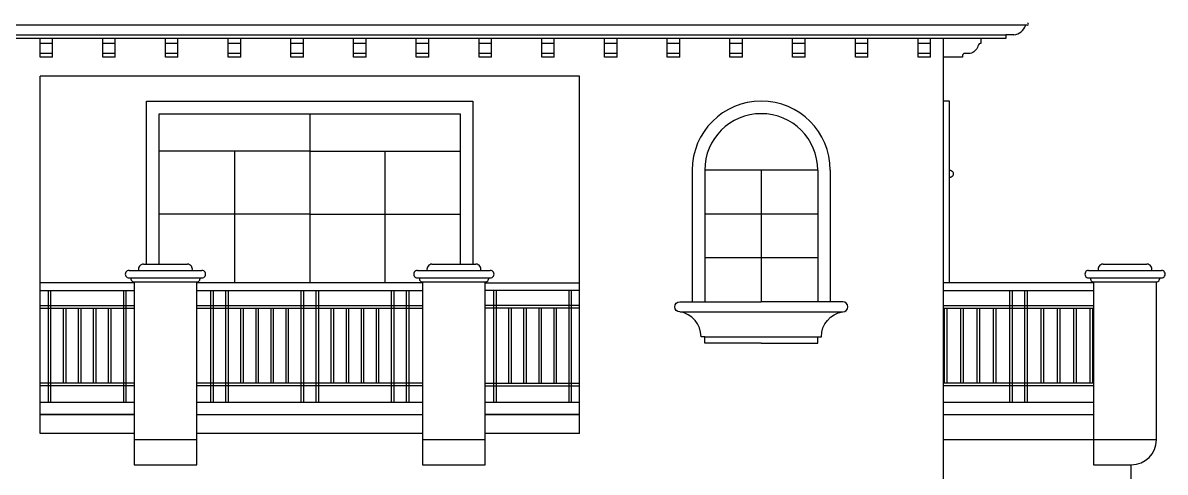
# Model space of a CAD drawing. Extents: x -34815 to 81416, y -425322 to 67478.
# Drawn here: x 46302 to 55409, y -268610 to -265027 of the extents above; entities that cross this region are included whole.
import ezdxf

# ---------------------------------------------------------------- set-up
doc = ezdxf.new("R2010")
doc.units = 0
doc.header["$LTSCALE"] = 1000
doc.header["$MEASUREMENT"] = 0
doc.layers.add('STAIR', color=4, linetype='Continuous')
doc.layers.add('WINDOW', color=4, linetype='Continuous')
doc.layers.add('WALL', color=2, linetype='Continuous', lineweight=25)

# ---------------------------------------------------------------- blocks, each defined once
blk = doc.blocks.new('gfdrewtwe')
at = {"layer": 'WALL'}
for p, q in [((12224.7985706623, 35799.0677129769), (12804.80244399797, 35799.06771264547)), ((12339.7985711424, 35849.06771318459), (12689.79857090398, 35849.06771258854)), ((12224.80009657101, 35739.0677128875), (12804.80196353703, 35739.06771298191)), ((12239.79857105346, 35739.06771322277), (12239.79857105346, 35729.06771289308)), ((12259.79857105672, 35709.06771289308), (12769.80039462497, 35709.0677129762)), ((12264.7985710488, 35709.0677128939), (12264.79857111266, 34249.06771330383)), ((12764.7985710731, 34249.06771306541), (12764.79857107282, 35709.06771297538)), ((12789.79857099292, 35739.06771322277), (12789.79857099292, 35729.06771289308)), ((12764.79857107308, 34449.06771351832), (12264.79857110474, 34449.0677134985)), ((12264.79857111266, 34249.06771330383), (12764.79857111266, 34249.06771306541))]:
    blk.add_line(p, q, dxfattribs=at)
for centre, radius, start, end in [((12224.79857075171, 35769.06771284279), 30.00000005268088, 90.00000004002067, 270.000000066701), ((12339.7985710828, 35809.06771354222), 40, 90, 194.4775130866641), ((12689.79857096359, 35809.06771354222), 40, 345.5224869133359, 90), ((12804.79857129467, 35769.06771284279), 30.00000005268088, 269.9999999199587, 89.99999995997936), ((12259.79857105346, 35729.06771289308), 20, 180, 270), ((12769.79857099292, 35729.06771289308), 20, 269.9999999866598, 0)]:
    blk.add_arc(centre, radius, start, end, dxfattribs=at)
blk = doc.blocks.new('rewqre')
for p, q in [((-48590.8674586061, 30275.18307998978), (-47290.86746552044, 30275.18307998978)), ((-48390.86746466193, 30075.18308087193), (-47490.86745946445, 30075.18308087193))]:
    blk.add_line(p, q)
at = {"layer": 'WALL'}
for p, q in [((-48490.86746206296, 31405.18308113945), (-48490.86746206316, 30355.18308087193)), ((-48390.86746206296, 31405.18308113945), (-48390.86746206316, 30355.18308087193)), ((-47490.86746206299, 31405.18328372254), (-47490.86746206322, 30355.18308087193)), ((-47390.86746206299, 31405.18328372254), (-47390.86746206322, 30355.18308087193))]:
    blk.add_line(p, q, dxfattribs=at)
for points in [[(-47940.86746206319, 30025.18308087193), (-48390.86746466193, 30025.18308087193), (-48390.86746466193, 30075.18308087193), (-48420.86746466193, 30075.18308087193, 0.3740063552692321), (-48590.8674586061, 30275.18307998978, -0.9999999997019741), (-48590.86746466193, 30355.18308087193), (-47940.86746206319, 30355.18308087193)], [(-47940.86746206319, 30025.18308087193), (-47490.86745946445, 30025.18308087193), (-47490.86745946445, 30075.18308087193), (-47460.86745946445, 30075.18308087193, -0.3740063552692321), (-47290.86746552029, 30275.18307998978, 0.9999999997019741), (-47290.86745946445, 30355.18308087193), (-47940.86746206319, 30355.18308087193)]]:
    blk.add_lwpolyline(points, format="xyb", dxfattribs=at)
for radius in [550, 450]:
    blk.add_arc((-47940.86746206296, 31405.18308113945), radius, 0, 180, dxfattribs=at)
at = {"layer": 'WINDOW'}
for p, q in [((-47490.86746206298, 31405.18308113936), (-48390.86746206297, 31405.18308113956)), ((-47940.86746206296, 31405.18308113945), (-47940.86746206324, 30355.18308087193)), ((-47490.86746206306, 31055.1830806842), (-48390.86746206303, 31055.1830806844)), ((-47490.86746206314, 30705.18308066429), (-48390.8674620631, 30705.18308066449))]:
    blk.add_line(p, q, dxfattribs=at)
blk = doc.blocks.new('fdtr')
for p, q in [((60219.31950257792, -40136.44465709884), (60119.31950257794, -40136.44465709884)), ((60119.31950257794, -40286.44468201593), (60119.31950257793, -40136.44465709884)), ((60219.31950257793, -40286.44468201593), (60219.31950257793, -40136.44465709884)), ((60219.31950257792, -40176.44468455808), (60119.31950257793, -40176.44468455808)), ((60219.31950257793, -40256.44468479836), (60119.31950257793, -40256.44468479836)), ((60219.31950257793, -40286.44468201592), (60119.31950257794, -40286.44468201592))]:
    blk.add_line(p, q)
blk = doc.blocks.new('rthyuk')
at = {"layer": 'STAIR'}
for p, q in [((-252525.1227455346, 63650.49715259331), (-253725.1227453376, 63650.49715342405)), ((-253725.1227453376, 63590.49714902672), (-252525.1227455345, 63590.49714986095)), ((-253195.5893857587, 63590.49714939832), (-253195.589385758, 62700.49715204832)), ((-253175.5893857582, 63590.49714941222), (-253175.5893857582, 62700.49715205389)), ((-253075.5893857589, 63590.4971494887), (-253075.5893857581, 62700.49715208455)), ((-253055.5893857582, 63590.4971495026), (-253055.5893857582, 62700.49715209013)), ((-253725.1227453376, 63470.49714902607), (-252525.1227455345, 63470.49714986031)), ((-253725.1227453376, 63450.49714902604), (-252525.1227455345, 63450.49714986037)), ((-253715.5893857585, 63450.49714974894), (-253715.589385758, 62850.49715231229)), ((-253695.589385758, 63450.49714976209), (-253695.589385758, 62850.49715231205)), ((-253585.5893857585, 63450.49714974894), (-253585.589385758, 62850.49715231229)), ((-253565.589385758, 63450.49714976209), (-253565.589385758, 62850.49715231205)), ((-253455.5893857586, 63450.49714974905), (-253455.5893857581, 62850.4971523124)), ((-253435.5893857581, 63450.4971497622), (-253435.5893857581, 62850.49715231216)), ((-253325.5893857586, 63450.49714974914), (-253325.5893857582, 62850.49715231249)), ((-253305.5893857582, 63450.4971497623), (-253305.5893857582, 62850.49715231226)), ((-252945.5893857586, 63450.49714961669), (-252945.5893857581, 62850.49715231248)), ((-252925.5893857581, 63450.4971496306), (-252925.5893857582, 62850.49715231248)), ((-252815.5893857586, 63450.49714974925), (-252815.5893857582, 62850.4971523126)), ((-252795.5893857582, 63450.49714976241), (-252795.5893857582, 62850.49715231237)), ((-252685.5893857587, 63450.49714974925), (-252685.5893857582, 62850.4971523126)), ((-252665.5893857582, 63450.49714976241), (-252665.5893857582, 62850.49715231237)), ((-252555.5893857587, 63450.49714974936), (-252555.5893857583, 62850.49715231271)), ((-252535.5893857583, 63450.49714976252), (-252535.5893857583, 62850.49715231248)), ((-252525.1227455345, 62850.49715231248), (-253725.1227453376, 62850.49715231248)), ((-252525.1227455345, 62830.49715231254), (-253725.1227453376, 62830.49715231262))]:
    blk.add_line(p, q, dxfattribs=at)

msp = doc.modelspace()

# ---------------------------------------------------------------- linework, layer by layer
for p, q in [((54296.61684065954, -265047.1523711769), (41680.57890655346, -265047.1523711928)), ((41838.59787360644, -265121.805218262), (54138.59787360656, -265121.805218259)), ((54798.59787298118, -267001.8052183149), (55378.60174631684, -267001.8052186463)), ((54913.59787346127, -266951.8052181072), (55263.59787322285, -266951.8052187032)), ((54798.59939888988, -267061.8052184043), (55378.6012658559, -267061.8052183099)), ((54813.59787337233, -267061.805218069), (54813.59787337233, -267071.8052183987)), ((54833.59787337559, -267091.8052183987), (55343.59969694384, -267091.8052183156)), ((54838.59787336767, -267091.8052176597), (54838.59787343147, -268551.805217988)), ((55338.59787341564, -268351.8077364871), (55338.59787330388, -267091.8052175783)), ((55363.5978733118, -267061.805218069), (55363.5978733118, -267071.8052183987)), ((46438.5978736065, -268051.8052182462), (47188.59787362425, -268051.8052182462)), ((47688.5978736065, -268051.8052182462), (49488.59787362425, -268051.8052182462)), ((49988.5978736065, -268051.8052182461), (50738.5978736065, -268051.8052182461)), ((47188.59787362862, -268151.8052182462), (46438.5978736065, -268151.8052182462)), ((53638.59787360679, -268151.8052185867), (54838.59787341401, -268151.8052181435)), ((55338.59787340772, -268351.8052182264), (54838.59787337187, -268351.8052182264)), ((54838.59787343147, -268551.805217988), (55138.60404965964, -268551.8052181309)), ((55138.59787340487, -272851.805218246), (55138.59787360656, -268551.8052182264))]:
    msp.add_line(p, q)
msp.add_lwpolyline([(53938.59678048002, -265151.8052452428), (53938.59678325361, -265191.8052457047), (53934.00464108052, -265191.8052457046, 0.3530653596665165), (53919.3442083102, -265203.6316497966, -0.2506235875314674), (53864.37546660101, -265268.3242104099, -0.09411395690037042), (53846.04554720294, -265271.805245945), (53808.59678031878, -265271.8052459422, 0.4142135623949205), (53793.59678031727, -265286.8052459426), (53793.59678028327, -265301.8052431626), (53638.59791713547, -265301.8052431626)], format="xyb")
msp.add_lwpolyline([(54838.59787342053, -268351.8052182522), (53638.59787360679, -268351.8052185867)])
for centre, radius, start, end in [((54798.59787307058, -267031.805218449), 30.00000005268088, 90.00000004002067, 270.000000066701), ((54913.59787340167, -266991.8052177496), 40, 90, 194.4775130849704), ((55263.59787328246, -266991.8052177496), 40, 345.5224869150295, 90), ((55378.59787361354, -267031.805218449), 30.00000005268088, 269.9999999199587, 89.99999995997936), ((54833.59787337233, -267071.8052183987), 20, 180, 270), ((55343.5978733118, -267071.8052183987), 20, 269.9999999866598, 7.016477563892661e-15), ((55138.59787343147, -268351.8052182264), 200, 270, 7.016477563892661e-15)]:
    msp.add_arc(centre, radius, start, end)
at = {"layer": 'STAIR'}
for p, q in [((47288.59784441163, -266951.8052186026), (47288.59784441163, -265651.8052182462)), ((47288.59784441163, -265651.8052182462), (49888.59784441216, -265651.8052182461)), ((49888.59784441216, -265651.8052182461), (49888.59784441216, -266951.8052191136)), ((47388.59784441163, -266951.805218773), (47388.59784441163, -265751.8052182462)), ((47388.59784441163, -265751.8052182462), (49788.59784441216, -265751.8052182461)), ((49788.59784441216, -265751.8052182461), (49788.59784441222, -266951.8052189433)), ((47188.59787358275, -267101.8052185713), (46438.5978736065, -267101.8052180521)), ((49488.59787358269, -267101.8052184707), (47688.59787360633, -267101.8052172245)), ((49988.59787365895, -267101.8052185713), (50738.5978736352, -267101.8052180521)), ((46438.5978736065, -267161.8052206457), (47188.59787358537, -267161.8052201243)), ((46503.13400177968, -267161.8052206321), (46503.13400177962, -268051.8052182462)), ((46523.1340017802, -267161.8052206183), (46523.1340017795, -268051.8052182462)), ((47103.13400178055, -267161.8052201904), (47103.13400178055, -268051.8052181834)), ((47123.13400178008, -267161.8052201774), (47123.13400178008, -268051.8052181836)), ((47688.59787360633, -267161.8052212751), (49488.59787358531, -267161.8052200237)), ((47798.13400177909, -267161.8052211229), (47798.13400178002, -268051.805218242)), ((47818.13400178049, -267161.8052211097), (47818.13400178002, -268051.8052182418)), ((47918.13400177909, -267161.8052210435), (47918.13400178002, -268051.8052181626)), ((47938.13400178049, -267161.8052210303), (47938.13400178002, -268051.8052181624)), ((48518.13400178002, -267161.8052206329), (48518.13400178002, -268051.8052181624)), ((48538.13400178002, -267161.8052206329), (48538.13400178002, -268051.8052181624)), ((48638.13400178002, -267161.8052206329), (48638.13400178002, -268051.8052181624)), ((48658.13400178002, -267161.8052206329), (48658.13400178002, -268051.8052181624)), ((49238.13400178049, -267161.8052201692), (49238.13400178049, -268051.8052181622)), ((49258.13400178002, -267161.8052201562), (49258.13400178002, -268051.8052181624)), ((49358.13400178049, -267161.8052200899), (49358.13400178049, -268051.8052180829)), ((49378.13400178002, -267161.8052200768), (49378.13400178002, -268051.805218083)), ((50738.5978736352, -267161.8052206457), (49988.59787365633, -267161.8052201243)), ((50054.06174546156, -267161.8052201774), (50054.06174546156, -268051.8052181836)), ((50074.06174546109, -267161.8052201904), (50074.06174546109, -268051.8052181834)), ((50654.06174546144, -267161.8052206183), (50654.06174546214, -268051.8052182462)), ((50674.06174546202, -267161.8052206321), (50674.06174546202, -268051.8052182462)), ((46438.5978736065, -267281.8052206457), (47188.59787359061, -267281.8052201243)), ((47688.59787360638, -267281.8052212751), (49488.59787359055, -267281.8052200237)), ((50738.5978736352, -267281.8052206457), (49988.59787365103, -267281.8052201243)), ((46438.5978736065, -267301.8052206456), (47188.59787359148, -267301.8052201242)), ((46623.13400177962, -267301.8052208925), (46623.13400177962, -267901.8052183426)), ((46643.13400178008, -267301.8052209057), (46643.13400177962, -267901.8052183423)), ((46743.13400177915, -267301.8052208928), (46743.13400177915, -267901.8052183428)), ((46763.13400177962, -267301.8052209059), (46763.13400177915, -267901.8052183426)), ((46863.13400177962, -267301.8052210516), (46863.13400177962, -267901.8052185016)), ((46883.13400178008, -267301.8052210647), (46883.13400177962, -267901.8052185014)), ((46983.13400178055, -267301.8052202984), (46983.13400178055, -267901.8052182631)), ((47003.13400178008, -267301.8052202845), (47003.13400178008, -267901.8052182631)), ((47688.59787360638, -267301.8052212751), (49488.59787359143, -267301.8052200236)), ((48038.13400178002, -267301.8052209641), (48038.13400178049, -267901.8052184008)), ((48058.13400178049, -267301.805220951), (48058.13400178049, -267901.805218401)), ((48158.13400178049, -267301.8052208053), (48158.13400178096, -267901.805218242)), ((48178.13400178096, -267301.8052207922), (48178.13400178096, -267901.8052182422)), ((48278.13400178002, -267301.8052208051), (48278.13400178049, -267901.8052182418)), ((48298.13400178049, -267301.805220792), (48298.13400178049, -267901.805218242)), ((48398.13400178002, -267301.8052207256), (48398.13400178049, -267901.8052181622)), ((48418.13400178049, -267301.8052207124), (48418.13400178049, -267901.8052181625)), ((48758.13400177956, -267301.8052207124), (48758.13400177956, -267901.8052181625)), ((48778.13400178002, -267301.8052207256), (48778.13400177956, -267901.8052181622)), ((48878.13400177956, -267301.805220792), (48878.13400177956, -267901.805218242)), ((48898.13400178002, -267301.8052208051), (48898.13400177956, -267901.8052182418)), ((48998.13400177909, -267301.8052207922), (48998.13400177909, -267901.8052182422)), ((49018.13400177956, -267301.8052208053), (49018.13400177909, -267901.805218242)), ((49118.13400177956, -267301.805220951), (49118.13400177956, -267901.805218401)), ((49138.13400178002, -267301.8052209641), (49138.13400177956, -267901.8052184008)), ((50738.5978736352, -267301.8052206456), (49988.59787365021, -267301.8052201242)), ((50174.06174546156, -267301.8052202845), (50174.06174546156, -267901.8052182631)), ((50194.06174546109, -267301.8052202984), (50194.06174546109, -267901.8052182631)), ((50294.06174546156, -267301.8052210647), (50294.06174546202, -267901.8052185014)), ((50314.06174546202, -267301.8052210516), (50314.06174546202, -267901.8052185016)), ((50414.06174546202, -267301.8052209059), (50414.06174546249, -267901.8052183426)), ((50434.06174546249, -267301.8052208928), (50434.06174546249, -267901.8052183428)), ((50534.06174546156, -267301.8052209057), (50534.06174546202, -267901.8052183423)), ((50554.06174546202, -267301.8052208925), (50554.06174546202, -267901.8052183426)), ((47188.59787361773, -267901.8052182631), (46438.5978736065, -267901.8052182631)), ((47188.59787361861, -267921.8052182631), (46438.5978736065, -267921.8052182629)), ((49488.59787361768, -267901.8052181625), (47688.5978736065, -267901.8052181625)), ((49488.59787361855, -267921.8052181625), (47688.5978736065, -267921.8052181624)), ((49988.59787362396, -267901.8052182631), (50738.5978736352, -267901.8052182631)), ((49988.59787362309, -267921.8052182631), (50738.5978736352, -267921.8052182629)), ((53638.59787360673, -268051.8052185867), (54838.59787340964, -268051.8052182522))]:
    msp.add_line(p, q, dxfattribs=at)
at = {"layer": 'WALL'}
for p, q in [((54308.79311526429, -265047.1523711754), (54296.61684066, -265047.1523711754)), ((54138.5978736065, -265151.8052182462), (41838.5978736065, -265151.8052182462)), ((53638.59787360653, -265151.8052182462), (53638.59787360656, -274151.8052182462)), ((54138.59787360656, -265121.8052182461), (54138.59787360656, -265151.8052182462)), ((54202.34082360637, -265121.8052182461), (54138.5978736065, -265121.8052182461)), ((50738.5978736065, -265451.8052182462), (46438.5978736065, -265451.8052182462)), ((47688.5978736065, -268151.8052182462), (49488.59787362862, -268151.8052181675)), ((50738.5978736065, -268151.8052182462), (49988.5978736065, -268151.8052182462))]:
    msp.add_line(p, q, dxfattribs=at)
for points in [[(46438.5978736065, -268301.8052182462), (46438.5978736065, -265451.8052182462)], [(50738.5978736065, -268301.8052182462), (50738.5978736065, -265451.8052182462)], [(46438.5978736065, -268151.8052182462), (47188.59787362862, -268151.8052182462)], [(49988.5978736065, -268151.8052182462), (50738.5978736065, -268151.8052182462)], [(47188.5978736352, -268301.8052182462), (46438.5978736065, -268301.8052182462)], [(49488.5978736352, -268301.8052182462), (47688.5978736065, -268301.8052182462)], [(50738.5978736065, -268301.8052182462), (49988.5978736065, -268301.8052182462)]]:
    msp.add_lwpolyline(points, dxfattribs=at)
for centre, radius, start, end in [((54194.00716534515, -265014.4259031023), 107.7022153010912, 274.4378028446355, 342.3103673514132), ((54308.79391101586, -265037.152371207), 9.999999999999998, 269.9954406819716, 75.0000002285312)]:
    msp.add_arc(centre, radius, start, end, dxfattribs=at)
at = {"layer": 'WINDOW'}
for p, q in [((48588.59784441192, -265751.8052182462), (48588.59784441192, -267101.8052182462)), ((48588.59784441192, -266051.8052182462), (47388.59784441163, -266051.8052182462)), ((47988.59784441181, -266051.8052182462), (47988.59784441181, -267101.8052182462)), ((48588.59784441192, -266051.8052182462), (49788.59784441216, -266051.8052182461)), ((49188.59784441204, -266051.8052182462), (49188.59784441204, -267101.8052182462)), ((48588.59784441192, -266551.8052182462), (47388.59784441163, -266551.8052182462)), ((48588.59784441192, -266551.8052182462), (49788.59784441216, -266551.8052182462))]:
    msp.add_line(p, q, dxfattribs=at)
msp.add_lwpolyline([(53688.59662709032, -267101.8052170966), (53688.59662709043, -265651.8056059221), (53638.59662709043, -265651.8056059221)], dxfattribs=at)
msp.add_lwpolyline([(53688.59510155646, -266201.8056047694, -1), (53688.59662709037, -266261.8056049275)], format="xyb", dxfattribs=at)

# ---------------------------------------------------------------- block references
for name, p in [('fdtr', (-13680.72163964018, -225015.3605611473)), ('fdtr', (-13180.72163964018, -225015.3605611473)), ('fdtr', (-12680.72163964018, -225015.3605611473)), ('fdtr', (-12180.72163964018, -225015.3605611473)), ('fdtr', (-11680.72163964018, -225015.3605611473)), ('fdtr', (-11180.72163964018, -225015.3605611473)), ('fdtr', (-10680.72163964018, -225015.3605611473)), ('fdtr', (-10180.72163964018, -225015.3605611473)), ('fdtr', (-9680.721639640178, -225015.3605611473)), ('fdtr', (-9180.721639640178, -225015.3605611473)), ('fdtr', (-8680.721639640178, -225015.3605611473)), ('fdtr', (-8180.721639640178, -225015.3605611473)), ('fdtr', (-7680.721639640178, -225015.3605611473)), ('fdtr', (-7180.721639640178, -225015.3605611473)), ('fdtr', (-6680.721639640178, -225015.3605611473)), ('rewqre', (100129.2173537937, -297606.9881711283))]:
    msp.add_blockref(name, p)
at = {"layer": 'STAIR'}
for name, p in [('gfdrewtwe', (34923.79930253352, -302800.8729317447)), ('gfdrewtwe', (37223.79930253346, -302800.8729317447)), ('rthyuk', (307363.7206189441, -330752.302370486))]:
    msp.add_blockref(name, p, dxfattribs=at)

doc.saveas('drawing.dxf')
